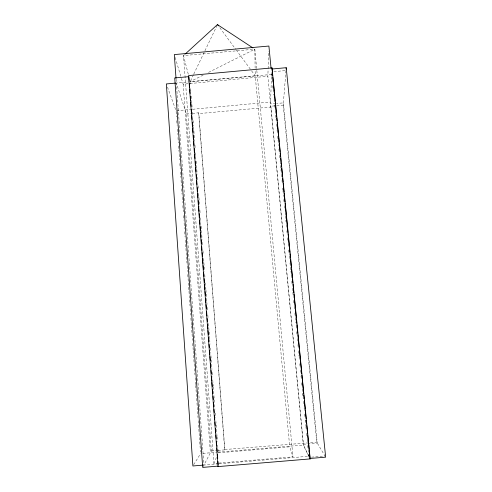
<?xml version="1.0" encoding="UTF-8"?>
<svg xmlns="http://www.w3.org/2000/svg" width="492" height="492" viewBox="0 0 492 492"><rect width="100%" height="100%" fill="white"/><g stroke="black" fill="none" stroke-linecap="round" stroke-linejoin="round"><path stroke-width="0.37" stroke-dasharray="2.46 1.84" d="M309.185 457.357L303.355 445.069L267.857 76.242L268.091 69.446M268.122 68.689L268.718 51.322M285.987 70.571L283.201 105.097L270.883 106.217L270.846 107.041L198.854 113.603L198.627 112.803L192.846 113.326M275.803 103.505L270.502 103.935L271.615 72.527M218.473 463.12L213.915 463.501L216.535 457.111M218.017 450.438L224.709 449.879L224.856 449.522L198.854 113.603M193.442 74.766L190.152 81.629L190.33 83.923M193.768 74.077L204.617 51.432M204.949 50.75L217.107 25.356M202.999 466.816L211.332 450.998L186.339 113.923L176.357 83.025L271.664 74.446M193.707 464.676L200.582 453.599M184.635 54.563L183.504 55.596L213.915 463.501M203.091 75.135L190.152 81.629L255.231 75.793L255.151 70.473M208.534 72.404L254.831 49.182L292.949 456.847L219.235 463.058M181.425 78.412L183.153 84.187L267.857 76.242M191.911 109.341L176.056 110.786L167.366 86.77M192.673 109.267L270.342 102.041M186.339 113.923L192.12 113.394M311.442 457.16L324.972 455.992L316.75 442.179L283.201 105.097M273.915 71.586L285.231 70.633M224.856 449.522L316.75 442.179M211.332 450.998L217.28 450.5M202.845 453.409L217.249 452.209M218.288 452.849L289.72 446.822L292.949 456.847M218.466 463.839L203.922 465.063L176.413 83.788M219.229 463.772L308.81 456.244L303.257 444.276L317.266 443.052L283.38 102.89L276.559 103.443M218.005 452.148L303.355 445.069M219.838 27.743L235.723 49.305M236.178 49.92L251.148 70.245M251.603 70.866L255.231 75.793L289.72 446.822M175.17 57.478L181.21 77.693M188.258 74.187L183.504 55.596L254.831 49.182L255.139 69.71M303.004 393.858L303.232 396.152M305.538 419.867L305.686 421.398M271.652 74.298L271.812 75.977M272.168 79.649L272.47 82.705M272.765 85.762L273.078 88.984M273.152 89.747L273.675 95.104M274.099 99.507L274.327 101.801M274.622 104.858L274.942 108.111M275.219 110.964L275.532 114.236M275.606 114.999L276.129 120.355M276.479 123.953L276.775 127.01M277.076 130.066L277.396 133.363M277.666 136.173L277.992 139.482M278.066 140.245L278.589 145.601M278.933 149.162L279.228 152.219M279.53 155.275L279.85 158.608M280.12 161.382L280.446 164.734M280.52 165.496L281.086 171.314M281.387 174.371L281.682 177.428M281.978 180.478L282.31 183.86M282.722 188.122L282.906 189.98M282.98 190.748L283.54 196.523M283.835 199.58L284.136 202.63M284.431 205.687L284.763 209.106M285.175 213.325L285.36 215.232M285.434 215.994L285.993 221.732M286.289 224.789L286.627 228.239M286.885 230.896L287.223 234.358M287.556 237.771L287.851 240.828M288.146 243.884L288.447 246.941M288.743 249.991L289.081 253.485M289.339 256.104L289.677 259.604M290.003 262.98L290.895 272.144M291.196 275.2L291.541 278.736M291.787 281.313L292.162 285.132M292.457 288.189L293.349 297.353M293.65 300.409L293.995 303.982M294.241 306.522L294.616 310.341M294.911 313.398L295.803 322.561M296.098 325.618L296.455 329.234M296.694 331.731L297.063 335.55M297.365 338.607L297.66 341.657M297.955 344.714L298.257 347.77M298.552 350.827L299.075 356.171M299.148 356.94L299.517 360.759M299.819 363.809L300.114 366.866M300.409 369.923L300.772 373.606M301.006 376.036L301.375 379.855M301.664 382.788L301.971 385.968M302.266 389.018L303.226 398.858M303.459 401.244L303.828 405.064M304.118 408.04L304.425 411.171M304.714 414.159L305.015 417.284M305.311 420.279L305.833 425.685M305.907 426.453L306.282 430.272M306.577 433.286L306.879 436.379M307.168 439.411L307.469 442.493M307.764 445.531L308.736 455.475M270.883 106.217L303.336 443.304M198.627 112.803L224.709 449.879M190.675 88.517L190.908 91.58M191.259 96.168L191.837 103.824M191.892 104.587L192.243 109.181M192.477 112.244L192.704 115.306M193.11 120.663L193.516 126.02M193.577 126.788L194.678 141.327M194.967 145.158L195.256 148.984M195.552 152.809L195.779 155.872M196.185 161.228L196.769 168.885M196.825 169.648L197.175 174.242M197.403 177.304L197.698 181.13M198.042 185.724L198.331 189.549M198.62 193.374L199.205 201.031M199.26 201.794L199.611 206.388M199.9 210.213L200.189 214.045M200.478 217.87L200.767 221.695M201.117 226.289L202.101 239.303M202.335 242.365L202.624 246.191M202.975 250.785L203.264 254.61M203.553 258.435L204.537 271.449M204.77 274.511L205.059 278.337M205.41 282.931L205.871 289.05M205.933 289.819L207.034 304.363M207.267 307.42L207.556 311.252M207.845 315.077L208.134 318.902M208.485 323.496L209.641 338.803M209.703 339.572L210.047 344.16M210.342 347.992L210.687 352.579M210.92 355.642L211.966 369.418M212.193 372.481L212.544 377.075M212.778 380.138L213.239 386.263M213.3 387.026L214.573 403.864M214.629 404.633L214.979 409.221M215.268 413.052L215.619 417.64M215.853 420.703L217.009 436.01M217.07 436.779L217.415 441.367M217.704 445.198L218.171 451.318M183.153 84.187L210.385 452.775M176.075 79.095L176.407 83.689M176.111 111.555L176.499 116.911M176.769 120.737L177.102 125.325M177.372 129.156L177.753 134.513M177.975 137.569L178.356 142.926M178.578 145.989L178.959 151.345M179.18 154.408L179.562 159.765M179.838 163.59L180.22 168.947M180.441 172.003L180.822 177.36M181.044 180.423L181.425 185.779M181.64 188.842L182.028 194.199M182.243 197.255L182.63 202.612M182.846 205.674L183.282 211.794M183.559 215.619L183.885 220.213M184.106 223.276L184.488 228.632M184.709 231.689L185.09 237.046M185.312 240.108L185.859 247.759M185.915 248.528L186.462 256.178M186.517 256.941L186.954 263.066M187.175 266.123L187.557 271.479M187.772 274.542L188.319 282.193M188.375 282.962L188.922 290.612M188.977 291.375L189.525 299.031M189.58 299.794L190.017 305.913M190.238 308.976L190.675 315.101M190.896 318.158L191.388 325.046M191.443 325.809L191.991 333.465M192.046 334.228L192.483 340.347M192.704 343.41L193.196 350.298M193.251 351.06L194.451 367.899M194.506 368.662L194.949 374.787M195.164 377.844L195.656 384.732M195.711 385.494L196.917 402.333M196.972 403.096L197.52 410.746M197.575 411.515L198.012 417.634M198.233 420.697L199.383 436.767M199.438 437.529L199.986 445.186M200.035 445.949L200.478 452.068"/><path stroke-width="0.74" d="M272.679 75.879L272.033 67.908L188.577 75.577L218.091 466.588L310.181 458.913L272.033 67.908M286.098 69.138L286.215 67.705L272.008 69.009M218.091 466.588L218.288 466.096L202.692 467.4L174.728 77.951L188.873 76.654L189.162 80.479M185.201 54.046L217.427 24.612L252.937 47.933M175.644 83.087L166.345 83.948L192.895 465.979L203.184 465.124M309.247 450.826L309.991 458.458L325.655 457.154L286.215 67.705M218.479 25.892L217.562 24.6M309.991 458.458L310.181 458.913M272.826 77.41L274.167 91.155M274.315 92.68L275.139 101.081M275.286 102.607L276.627 116.352M276.775 117.877L277.076 120.934M277.224 122.459L278.564 136.204M278.712 137.735L279.081 141.555M279.235 143.08L280.053 151.481M280.2 153.006L280.575 156.825M280.723 158.35L281.018 161.407M281.166 162.932L281.541 166.751M281.688 168.282L282.506 176.677M282.66 178.209L283.029 182.028M283.177 183.553L284.001 191.954M284.148 193.479L284.966 201.88M285.114 203.405L285.489 207.224M285.637 208.749L286.455 217.15M286.602 218.682L287.943 232.427M288.097 233.952L289.88 252.279M290.028 253.804L290.403 257.623M290.551 259.155L291.369 267.55M291.522 269.081L292.34 277.482M292.488 279.007L292.863 282.826M293.011 284.351L293.829 292.752M293.976 294.277L294.351 298.097M294.499 299.622L295.317 308.023M295.464 309.554L296.289 317.949M296.436 319.48L296.805 323.299M296.959 324.825L297.777 333.225M297.924 334.751L299.265 348.496M299.413 350.021L300.231 358.422M300.384 359.953L301.725 373.699M301.873 375.224L302.168 378.28M302.316 379.806L303.656 393.551M303.81 395.076L304.179 398.895M304.327 400.427L305.151 408.821M305.298 410.353L306.116 418.753M306.264 420.279L306.639 424.098M306.787 425.623L307.605 434.024M307.752 435.549L309.093 449.294M271.055 68.191L268.903 46.039L174.309 54.594L176.019 78.333M189.389 83.542L189.678 87.367M189.85 89.661L190.14 93.486M190.373 96.549L190.662 100.374M190.834 102.668L191.124 106.493M191.357 109.55L191.646 113.381M191.818 115.675L192.108 119.501M192.335 122.557L192.624 126.382M192.803 128.683L193.092 132.508M193.319 135.564L193.608 139.39M193.78 141.69L194.069 145.515M194.303 148.572L194.592 152.397M194.764 154.697L195.053 158.522M195.287 161.579L195.576 165.404M195.748 167.704L196.037 171.53M196.271 174.586L196.56 178.412M196.732 180.712L197.021 184.537M197.249 187.593L197.538 191.419M197.71 193.719L197.999 197.544M198.233 200.601L198.522 204.426M198.694 206.726L199.045 211.314M199.217 213.608L199.506 217.433M199.734 220.496L200.023 224.321M200.201 226.615L200.49 230.44M200.662 232.734L201.007 237.328M201.179 239.622L201.468 243.448M201.702 246.51L201.991 250.336M202.163 252.63L202.452 256.455M202.624 258.749L202.975 263.343M203.147 265.637L203.436 269.462M203.663 272.525L203.952 276.35M204.131 278.644L204.42 282.469M204.592 284.763L204.936 289.358M205.109 291.651L205.398 295.477M205.631 298.539L205.92 302.365M206.093 304.659L206.382 308.484M206.615 311.547L206.904 315.372M207.132 318.429L207.366 321.491M207.599 324.554L207.888 328.379M208.061 330.673L208.35 334.498M208.577 337.561L208.866 341.387M209.1 344.443L209.328 347.506M209.561 350.568L209.85 354.394M210.023 356.688L210.312 360.513M210.545 363.576L210.834 367.401M211.062 370.458L211.296 373.52M211.529 376.583L211.818 380.408M211.99 382.702L212.28 386.527M212.507 389.584L212.796 393.416M213.03 396.472L213.264 399.535M213.491 402.591L213.78 406.417M214.014 409.479L214.241 412.542M214.475 415.599L214.764 419.424M214.992 422.487L215.225 425.549M215.459 428.606L215.748 432.431M215.976 435.494L216.209 438.557M216.437 441.613L216.726 445.438M216.96 448.501L217.193 451.564M217.421 454.62L217.71 458.446M217.944 461.508L218.171 464.571"/></g></svg>
